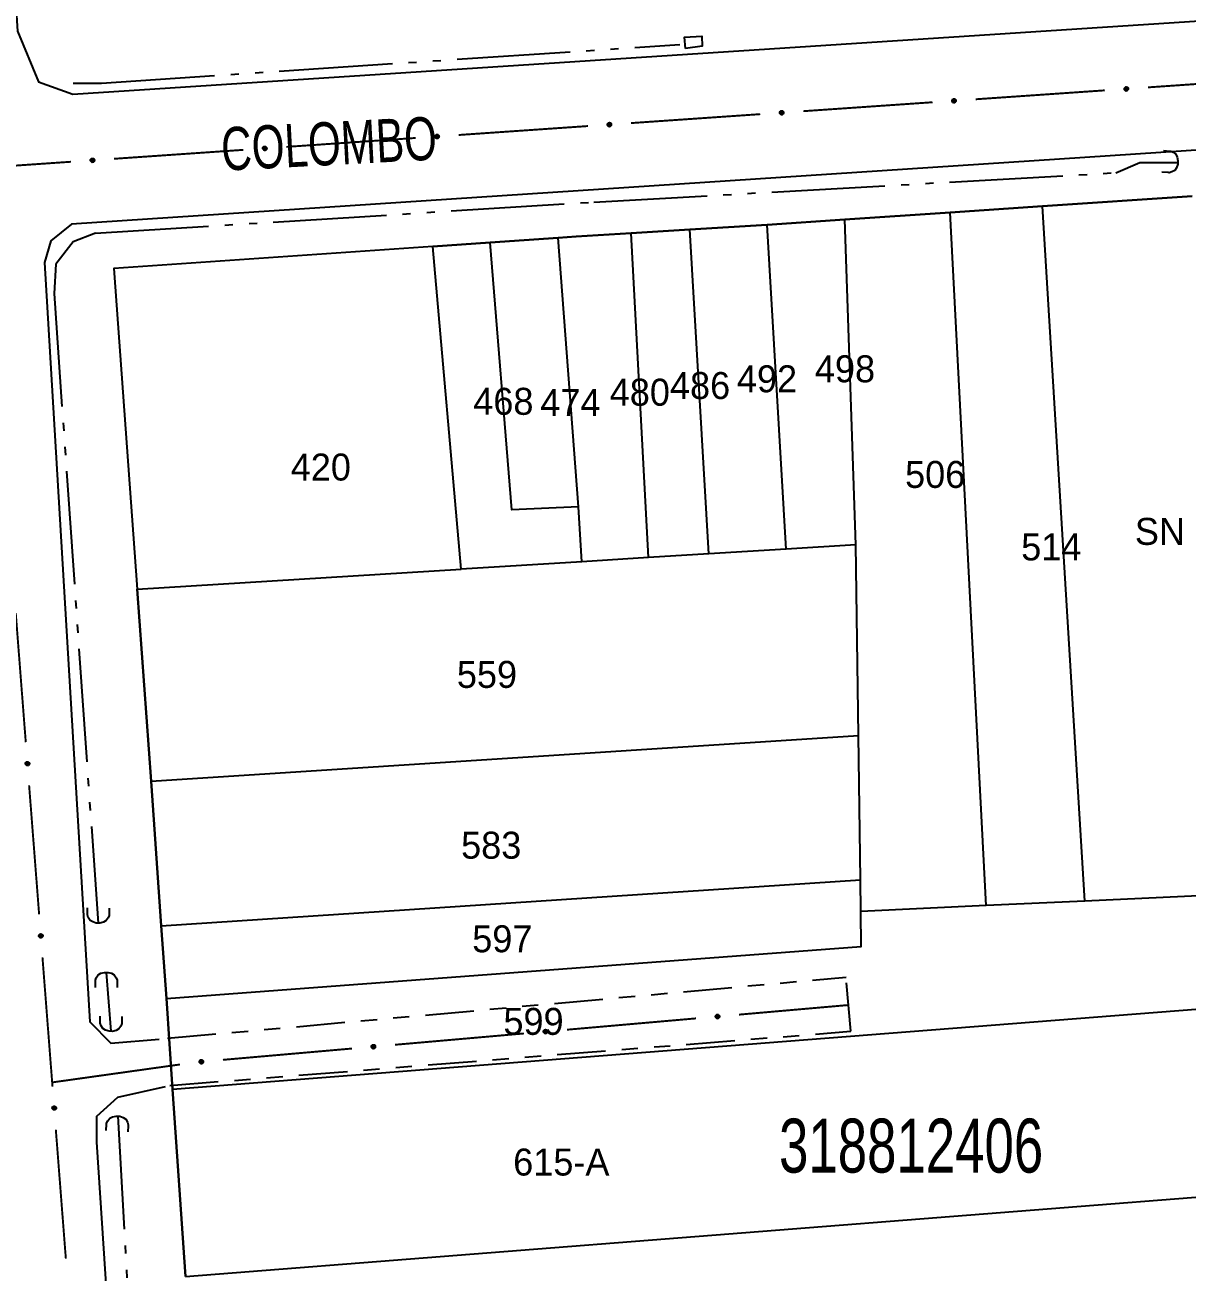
# Model space of a CAD drawing. Extents: x 201053 to 202535, y 4855063 to 4857394.
# Drawn here: x 201644.7 to 201752.3, y 4856369.4 to 4856484.9 of the extents above; entities that cross this region are included whole.
import ezdxf
from ezdxf.enums import TextEntityAlignment as Align

# ---------------------------------------------------------------- set-up
doc = ezdxf.new("R2010")
doc.units = 0
doc.header["$LTSCALE"] = 1.5
doc.header["$MEASUREMENT"] = 0
doc.linetypes.add('TRACO_05', pattern=[11, 7, -1, 0.5, -1, 0.5, -1])
doc.linetypes.add('TRACO_25', pattern=[8, 3, -1, 1, -1, 1, -1])
for name, color, linetype in [('CD_MALHA_LOTES', 7, 'CONTINUOUS'), ('CD_TXT_QUADRA', 2, 'CONTINUOUS'), ('HD-VALAS-DRENOS', 170, 'CONTINUOUS'), ('RU-QUADRA', 210, 'CONTINUOUS'), ('SV-BUEIRO-VALA', 7, 'CONTINUOUS'), ('SV-EIXO-RUA-N-PAV', 6, 'CONTINUOUS'), ('SV-EIXO-RUA-PAV', 20, 'CONTINUOUS'), ('SV-PONTE-BUEIRO', 251, 'CONTINUOUS'), ('SV-RUA-NAO-PAV', 7, 'CONTINUOUS'), ('SV-RUA-PAVIM', 7, 'CONTINUOUS'), ('SV-TXT-RUA-PAV', 7, 'CONTINUOUS'), ('Th_NmrPort', 7, 'CONTINUOUS')]:
    doc.layers.add(name, color=color, linetype=linetype)
doc.styles.add('ARIAL', font='ARIAL.SHX')

# ---------------------------------------------------------------- blocks, each defined once
blk = doc.blocks.new('COD120', base_point=(202246.23, 4857300.32))
at = {"layer": 'SV-BUEIRO-VALA'}
blk.add_lwpolyline([(202245.23, 4857298.92), (202245.23, 4857299.503333), (202245.23, 4857299.590833), (202245.313333, 4857299.824167), (202245.48, 4857300.086667), (202245.73, 4857300.2325), (202246.063333, 4857300.32), (202246.396667, 4857300.32), (202246.73, 4857300.2325), (202246.98, 4857300.086667), (202247.146667, 4857299.824167), (202247.23, 4857299.590833), (202247.23, 4857299.503333), (202247.23, 4857298.92)], dxfattribs=at)

msp = doc.modelspace()

# ---------------------------------------------------------------- linework, layer by layer
at = {"layer": 'CD_MALHA_LOTES', "linetype": 'Continuous', "flags": 128}
for points in [[(201738.92, 4856468.14), (201752.79, 4856469.07)], [(201720.61, 4856466.91), (201730.37, 4856467.57)], [(201730.37, 4856467.57), (201738.92, 4856468.14)], [(201733.73, 4856403.35), (201730.37, 4856467.57)], [(201742.87, 4856403.78), (201738.92, 4856468.14)], [(201706.26, 4856465.98), (201713.42, 4856466.43)], [(201713.42, 4856466.43), (201720.61, 4856466.91)], [(201715.2, 4856436.38), (201713.42, 4856466.43)], [(201721.64, 4856436.78), (201720.61, 4856466.91)], [(201687.76, 4856464.78), (201694.08, 4856465.21)], [(201694.08, 4856465.21), (201695.73, 4856465.33), (201700.84, 4856465.65)], [(201695.95, 4856440.31), (201694.08, 4856465.21)], [(201700.84, 4856465.65), (201706.26, 4856465.98)], [(201702.44, 4856435.59), (201700.84, 4856465.65)], [(201708.01, 4856435.94), (201706.26, 4856465.98)], [(201682.47, 4856464.42), (201652.92, 4856462.39)], [(201682.47, 4856464.42), (201687.76, 4856464.78)], [(201685.09, 4856434.52), (201682.47, 4856464.42)], [(201695.95, 4856440.31), (201689.79, 4856440.01), (201687.76, 4856464.78)], [(201652.92, 4856462.39), (201655.07, 4856432.66)], [(201696.25, 4856435.21), (201695.95, 4856440.31)], [(201715.2, 4856436.38), (201708.01, 4856435.94)], [(201721.64, 4856436.78), (201715.2, 4856436.38)], [(201721.88, 4856419.1), (201721.64, 4856436.78)], [(201696.25, 4856435.21), (201685.09, 4856434.52)], [(201702.44, 4856435.59), (201696.25, 4856435.21)], [(201708.01, 4856435.94), (201702.44, 4856435.59)], [(201655.07, 4856432.66), (201685.09, 4856434.52)], [(201656.36, 4856414.88), (201655.07, 4856432.66)], [(201656.36, 4856414.88), (201721.88, 4856419.1)], [(201722.07, 4856405.73), (201721.88, 4856419.1)], [(201657.3, 4856401.47), (201656.36, 4856414.88)], [(201657.3, 4856401.47), (201722.07, 4856405.73)], [(201722.11, 4856402.81), (201722.07, 4856405.73)], [(201757.36, 4856404.46), (201742.87, 4856403.78)], [(201657.77, 4856394.75), (201722.15, 4856399.58), (201722.11, 4856402.81)], [(201733.73, 4856403.35), (201722.11, 4856402.81)], [(201742.87, 4856403.78), (201733.73, 4856403.35)], [(201657.77, 4856394.75), (201657.3, 4856401.47)], [(201658.35, 4856386.35), (201657.77, 4856394.75)], [(201658.35, 4856386.35), (201759.07, 4856394.23)], [(201659.56, 4856368.98), (201658.35, 4856386.35)], [(201659.56, 4856368.98), (201760.22, 4856376.9)]]:
    msp.add_lwpolyline(points, dxfattribs=at)
at = {"layer": 'HD-VALAS-DRENOS', "linetype": 'TRACO_05'}
for points in [[(201649.13, 4856479.55, 10.01), (201651.77, 4856479.56, 10.06), (201705.33, 4856483.13, 10.2)], [(201651.21, 4856465.65, 10.27), (201697.38, 4856468.53, 10.53), (201745.72, 4856471.25, 10.53), (201747.95, 4856472.2, 10.53), (201751.47, 4856472.2, 10.53)], [(201651.21, 4856465.65, 10.33), (201649.13, 4856464.86, 10.33), (201647.53, 4856462.78, 10.33), (201647.37, 4856460.06, 10.33), (201651.45, 4856401.74, 11.62)], [(201652.2, 4856397.17, 11.62), (201652.63, 4856391.71, 11.62)], [(201653.29, 4856383.85, 11.62), (201659.28, 4856276.16, 12.84)]]:
    msp.add_polyline3d(points, dxfattribs=at)
at = {"layer": 'RU-QUADRA', "linetype": 'Continuous', "flags": 128}
msp.add_lwpolyline([(201752.79, 4856469.07), (201738.92, 4856468.14), (201730.37, 4856467.57), (201720.61, 4856466.91), (201713.42, 4856466.43), (201706.26, 4856465.98), (201700.84, 4856465.65), (201695.73, 4856465.33), (201694.08, 4856465.21), (201687.76, 4856464.78), (201682.47, 4856464.42), (201652.92, 4856462.39), (201655.07, 4856432.66), (201656.36, 4856414.88), (201657.3, 4856401.47), (201657.77, 4856394.75), (201658.35, 4856386.35), (201659.56, 4856368.98)], dxfattribs=at)
at = {"layer": 'SV-EIXO-RUA-N-PAV', "const_width": 0.18}
for points in [[(201710.826149, 4856393.255086), (201720.787984, 4856394.12792)], [(201720.787984, 4856394.12792), (201721.04, 4856394.15)], [(201694.887213, 4856391.858551), (201706.841415, 4856392.905952)], [(201678.948276, 4856390.462017), (201690.902479, 4856391.509418)], [(201663.00934, 4856389.065482), (201674.963542, 4856390.112883)], [(201647.15, 4856386.97), (201659.033613, 4856388.637254)]]:
    msp.add_lwpolyline(points, dxfattribs=at)
at = {"layer": 'SV-EIXO-RUA-N-PAV'}
for points in [[(201708.681042, 4856393.177639), (201708.71194, 4856393.21555), (201708.746249, 4856393.241815), (201708.781169, 4856393.255485), (201708.815177, 4856393.259519), (201708.850433, 4856393.259727), (201708.886025, 4856393.252094), (201708.923652, 4856393.234873), (201708.9619, 4856393.204144), (201708.986496, 4856393.16723), (201709.00173, 4856393.133712), (201709.007977, 4856393.098493), (201709.007606, 4856393.064239), (201708.998455, 4856393.027531), (201708.98063, 4856392.98957), (201708.9488, 4856392.951858), (201708.914989, 4856392.926339), (201708.880865, 4856392.914004), (201708.845419, 4856392.907947), (201708.809422, 4856392.908166), (201708.774527, 4856392.915859), (201708.736339, 4856392.933875), (201708.699534, 4856392.965784), (201708.673697, 4856392.999217), (201708.660885, 4856393.033158), (201708.655708, 4856393.06819), (201708.655069, 4856393.103549), (201708.661252, 4856393.139646), (201708.681042, 4856393.177639)], [(201692.742105, 4856391.781104), (201692.773004, 4856391.819016), (201692.807313, 4856391.84528), (201692.842233, 4856391.85895), (201692.87624, 4856391.862984), (201692.911497, 4856391.863192), (201692.947089, 4856391.85556), (201692.984716, 4856391.838338), (201693.022964, 4856391.807609), (201693.04756, 4856391.770695), (201693.062793, 4856391.737177), (201693.069041, 4856391.701958), (201693.068669, 4856391.667705), (201693.059519, 4856391.630996), (201693.041694, 4856391.593035), (201693.009864, 4856391.555323), (201692.976052, 4856391.529805), (201692.941929, 4856391.517469), (201692.906482, 4856391.511412), (201692.870486, 4856391.511631), (201692.835591, 4856391.519325), (201692.797403, 4856391.53734), (201692.760597, 4856391.569249), (201692.734761, 4856391.602682), (201692.721949, 4856391.636623), (201692.716772, 4856391.671655), (201692.716133, 4856391.707014), (201692.722316, 4856391.743112), (201692.742105, 4856391.781104)], [(201676.803169, 4856390.384569), (201676.834068, 4856390.422481), (201676.868376, 4856390.448746), (201676.903296, 4856390.462416), (201676.937304, 4856390.46645), (201676.972561, 4856390.466658), (201677.008153, 4856390.459025), (201677.045779, 4856390.441804), (201677.084027, 4856390.411075), (201677.108623, 4856390.374161), (201677.123857, 4856390.340642), (201677.130105, 4856390.305423), (201677.129733, 4856390.27117), (201677.120582, 4856390.234461), (201677.102758, 4856390.196501), (201677.070928, 4856390.158789), (201677.037116, 4856390.13327), (201677.002993, 4856390.120934), (201676.967546, 4856390.114877), (201676.931549, 4856390.115096), (201676.896655, 4856390.12279), (201676.858467, 4856390.140806), (201676.821661, 4856390.172715), (201676.795824, 4856390.206147), (201676.783013, 4856390.240089), (201676.777835, 4856390.27512), (201676.777197, 4856390.31048), (201676.78338, 4856390.346577), (201676.803169, 4856390.384569)], [(201660.864233, 4856388.988035), (201660.895132, 4856389.025946), (201660.92944, 4856389.052211), (201660.96436, 4856389.065881), (201660.998368, 4856389.069915), (201661.033624, 4856389.070123), (201661.069216, 4856389.06249), (201661.106843, 4856389.045269), (201661.145091, 4856389.01454), (201661.169687, 4856388.977626), (201661.184921, 4856388.944108), (201661.191169, 4856388.908889), (201661.190797, 4856388.874635), (201661.181646, 4856388.837927), (201661.163821, 4856388.799966), (201661.131991, 4856388.762254), (201661.09818, 4856388.736735), (201661.064056, 4856388.7244), (201661.02861, 4856388.718343), (201660.992613, 4856388.718562), (201660.957718, 4856388.726255), (201660.91953, 4856388.744271), (201660.882725, 4856388.77618), (201660.856888, 4856388.809613), (201660.844077, 4856388.843554), (201660.838899, 4856388.878586), (201660.83826, 4856388.913945), (201660.844443, 4856388.950042), (201660.864233, 4856388.988035)]]:
    msp.add_lwpolyline(points, close=True, dxfattribs=at)
for points in [[(201708.655069, 4856393.103549), (201708.986496, 4856393.16723)], [(201708.655708, 4856393.06819), (201709.00173, 4856393.133712)], [(201708.659066, 4856393.087291), (201708.989002, 4856393.151813)], [(201708.660885, 4856393.033158), (201709.007977, 4856393.098493)], [(201708.660922, 4856393.050471), (201709.00333, 4856393.113346)], [(201708.661252, 4856393.139646), (201708.9619, 4856393.204144)], [(201708.662885, 4856393.12187), (201708.969593, 4856393.185726)], [(201708.670816, 4856393.015724), (201709.004829, 4856393.080603)], [(201708.672141, 4856393.156924), (201708.939429, 4856393.217327)], [(201708.673697, 4856392.999217), (201709.007606, 4856393.064239)], [(201708.681042, 4856393.177639), (201708.923652, 4856393.234873)], [(201708.688865, 4856392.981692), (201708.99841, 4856393.044427)], [(201708.698712, 4856393.197605), (201708.897508, 4856393.242419)], [(201708.699534, 4856392.965784), (201708.998455, 4856393.027531)], [(201708.71194, 4856393.21555), (201708.886025, 4856393.252094)], [(201708.721628, 4856392.951689), (201708.986555, 4856393.007775)], [(201708.731434, 4856393.230607), (201708.859497, 4856393.254155)], [(201708.736339, 4856392.933875), (201708.98063, 4856392.98957)], [(201708.746249, 4856393.241815), (201708.850433, 4856393.259727)], [(201708.760711, 4856392.927718), (201708.957028, 4856392.969574)], [(201708.774527, 4856392.915859), (201708.9488, 4856392.951858)], [(201708.796243, 4856392.913024), (201708.925546, 4856392.938051)], [(201708.809422, 4856392.908166), (201708.914989, 4856392.926339)], [(201692.716133, 4856391.707014), (201693.04756, 4856391.770695)], [(201692.716772, 4856391.671655), (201693.062793, 4856391.737177)], [(201692.72013, 4856391.690757), (201693.050065, 4856391.755278)], [(201692.721949, 4856391.636623), (201693.069041, 4856391.701958)], [(201692.721986, 4856391.653936), (201693.064394, 4856391.716811)], [(201692.722316, 4856391.743112), (201693.022964, 4856391.807609)], [(201692.723949, 4856391.725335), (201693.030657, 4856391.789191)], [(201692.731879, 4856391.619189), (201693.065893, 4856391.684068)], [(201692.733205, 4856391.76039), (201693.000493, 4856391.820792)], [(201692.734761, 4856391.602682), (201693.068669, 4856391.667705)], [(201692.742105, 4856391.781104), (201692.984716, 4856391.838338)], [(201692.749928, 4856391.585157), (201693.059474, 4856391.647892)], [(201692.759775, 4856391.801071), (201692.958572, 4856391.845884)], [(201692.760597, 4856391.569249), (201693.059519, 4856391.630996)], [(201692.773004, 4856391.819016), (201692.947089, 4856391.85556)], [(201692.782692, 4856391.555154), (201693.047618, 4856391.61124)], [(201692.792497, 4856391.834072), (201692.92056, 4856391.857621)], [(201692.797403, 4856391.53734), (201693.041694, 4856391.593035)], [(201692.807313, 4856391.84528), (201692.911497, 4856391.863192)], [(201692.821775, 4856391.531183), (201693.018091, 4856391.57304)], [(201692.835591, 4856391.519325), (201693.009864, 4856391.555323)], [(201692.857306, 4856391.51649), (201692.98661, 4856391.541516)], [(201692.870486, 4856391.511631), (201692.976052, 4856391.529805)], [(201676.777197, 4856390.31048), (201677.108623, 4856390.374161)], [(201676.777835, 4856390.27512), (201677.123857, 4856390.340642)], [(201676.781193, 4856390.294222), (201677.111129, 4856390.358744)], [(201676.783013, 4856390.240089), (201677.130105, 4856390.305423)], [(201676.78305, 4856390.257401), (201677.125457, 4856390.320276)], [(201676.78338, 4856390.346577), (201677.084027, 4856390.411075)], [(201676.785012, 4856390.3288), (201677.091721, 4856390.392657)], [(201676.792943, 4856390.222655), (201677.126956, 4856390.287534)], [(201676.794269, 4856390.363855), (201677.061557, 4856390.424258)], [(201676.795824, 4856390.206147), (201677.129733, 4856390.27117)], [(201676.803169, 4856390.384569), (201677.045779, 4856390.441804)], [(201676.810992, 4856390.188623), (201677.120538, 4856390.251358)], [(201676.820839, 4856390.404536), (201677.019635, 4856390.449349)], [(201676.821661, 4856390.172715), (201677.120582, 4856390.234461)], [(201676.834068, 4856390.422481), (201677.008153, 4856390.459025)], [(201676.843755, 4856390.158619), (201677.108682, 4856390.214706)], [(201676.853561, 4856390.437538), (201676.981624, 4856390.461086)], [(201676.858467, 4856390.140806), (201677.102758, 4856390.196501)], [(201676.868376, 4856390.448746), (201676.972561, 4856390.466658)], [(201676.882839, 4856390.134649), (201677.079155, 4856390.176505)], [(201676.896655, 4856390.12279), (201677.070928, 4856390.158789)], [(201676.91837, 4856390.119955), (201677.047673, 4856390.144982)], [(201676.931549, 4856390.115096), (201677.037116, 4856390.13327)], [(201660.83826, 4856388.913945), (201661.169687, 4856388.977626)], [(201660.838899, 4856388.878586), (201661.184921, 4856388.944108)], [(201660.842257, 4856388.897687), (201661.172193, 4856388.962209)], [(201660.844443, 4856388.950042), (201661.145091, 4856389.01454)], [(201660.846076, 4856388.932266), (201661.152784, 4856388.996122)], [(201660.855332, 4856388.96732), (201661.12262, 4856389.027723)], [(201660.864233, 4856388.988035), (201661.106843, 4856389.045269)], [(201660.881903, 4856389.008001), (201661.080699, 4856389.052815)], [(201660.895132, 4856389.025946), (201661.069216, 4856389.06249)], [(201660.914625, 4856389.041003), (201661.042688, 4856389.064551)], [(201660.92944, 4856389.052211), (201661.033624, 4856389.070123)], [(201660.844077, 4856388.843554), (201661.191169, 4856388.908889)], [(201660.844113, 4856388.860867), (201661.186521, 4856388.923742)], [(201660.854007, 4856388.82612), (201661.18802, 4856388.890999)], [(201660.856888, 4856388.809613), (201661.190797, 4856388.874635)], [(201660.872056, 4856388.792088), (201661.181601, 4856388.854823)], [(201660.882725, 4856388.77618), (201661.181646, 4856388.837927)], [(201660.904819, 4856388.762085), (201661.169746, 4856388.818171)], [(201660.91953, 4856388.744271), (201661.163821, 4856388.799966)], [(201660.943903, 4856388.738114), (201661.140219, 4856388.77997)], [(201660.957718, 4856388.726255), (201661.131991, 4856388.762254)], [(201660.979434, 4856388.72342), (201661.108737, 4856388.748447)], [(201660.992613, 4856388.718562), (201661.09818, 4856388.736735)]]:
    msp.add_lwpolyline(points, dxfattribs=at)
at = {"layer": 'SV-EIXO-RUA-PAV'}
for points in [[(201746.552181, 4856479.117717), (201746.583773, 4856479.155053), (201746.618559, 4856479.180681), (201746.653726, 4856479.193705), (201746.687802, 4856479.197112), (201746.723056, 4856479.19667), (201746.758501, 4856479.188383), (201746.795804, 4856479.170471), (201746.83348, 4856479.139042), (201746.857391, 4856479.101681), (201746.872005, 4856479.067888), (201746.877603, 4856479.03256), (201746.8766, 4856478.998319), (201746.866774, 4856478.961785), (201746.848253, 4856478.92416), (201746.815733, 4856478.88704), (201746.781457, 4856478.862149), (201746.747112, 4856478.850445), (201746.71156, 4856478.845042), (201746.675574, 4856478.845924), (201746.640827, 4856478.854259), (201746.602977, 4856478.872976), (201746.566766, 4856478.905558), (201746.541549, 4856478.93946), (201746.529366, 4856478.973632), (201746.524834, 4856479.008753), (201746.524847, 4856479.044118), (201746.531694, 4856479.080096), (201746.552181, 4856479.117717)], [(201730.590217, 4856478.015128), (201730.621809, 4856478.052464), (201730.656595, 4856478.078092), (201730.691761, 4856478.091116), (201730.725838, 4856478.094522), (201730.761092, 4856478.094081), (201730.796537, 4856478.085794), (201730.83384, 4856478.067882), (201730.871516, 4856478.036453), (201730.895427, 4856477.999092), (201730.910041, 4856477.965299), (201730.915638, 4856477.929971), (201730.914636, 4856477.89573), (201730.90481, 4856477.859196), (201730.886289, 4856477.821571), (201730.853769, 4856477.784451), (201730.819493, 4856477.75956), (201730.785148, 4856477.747856), (201730.749596, 4856477.742453), (201730.71361, 4856477.743335), (201730.678863, 4856477.75167), (201730.641013, 4856477.770386), (201730.604801, 4856477.802969), (201730.579585, 4856477.836871), (201730.567401, 4856477.871043), (201730.56287, 4856477.906164), (201730.562883, 4856477.941529), (201730.56973, 4856477.977507), (201730.590217, 4856478.015128)], [(201714.628252, 4856476.912539), (201714.659845, 4856476.949875), (201714.694631, 4856476.975503), (201714.729797, 4856476.988527), (201714.763874, 4856476.991933), (201714.799128, 4856476.991492), (201714.834573, 4856476.983205), (201714.871876, 4856476.965293), (201714.909552, 4856476.933864), (201714.933463, 4856476.896503), (201714.948077, 4856476.86271), (201714.953674, 4856476.827382), (201714.952672, 4856476.793141), (201714.942846, 4856476.756607), (201714.924325, 4856476.718982), (201714.891805, 4856476.681862), (201714.857529, 4856476.656971), (201714.823184, 4856476.645267), (201714.787632, 4856476.639864), (201714.751646, 4856476.640746), (201714.716899, 4856476.649081), (201714.679049, 4856476.667797), (201714.642837, 4856476.70038), (201714.617621, 4856476.734282), (201714.605437, 4856476.768454), (201714.600906, 4856476.803575), (201714.600919, 4856476.83894), (201714.607766, 4856476.874918), (201714.628252, 4856476.912539)], [(201698.666288, 4856475.80995), (201698.697881, 4856475.847286), (201698.732667, 4856475.872914), (201698.767833, 4856475.885938), (201698.80191, 4856475.889344), (201698.837164, 4856475.888903), (201698.872609, 4856475.880616), (201698.909912, 4856475.862704), (201698.947588, 4856475.831275), (201698.971499, 4856475.793914), (201698.986112, 4856475.760121), (201698.99171, 4856475.724793), (201698.990707, 4856475.690552), (201698.980882, 4856475.654018), (201698.962361, 4856475.616392), (201698.929841, 4856475.579273), (201698.895565, 4856475.554382), (201698.86122, 4856475.542677), (201698.825668, 4856475.537275), (201698.789681, 4856475.538157), (201698.754934, 4856475.546492), (201698.717085, 4856475.565208), (201698.680873, 4856475.59779), (201698.655657, 4856475.631693), (201698.643473, 4856475.665865), (201698.638942, 4856475.700986), (201698.638955, 4856475.736351), (201698.645802, 4856475.772329), (201698.666288, 4856475.80995)], [(201682.704324, 4856474.707361), (201682.735917, 4856474.744697), (201682.770703, 4856474.770325), (201682.805869, 4856474.783349), (201682.839945, 4856474.786755), (201682.8752, 4856474.786314), (201682.910645, 4856474.778027), (201682.947948, 4856474.760115), (201682.985623, 4856474.728686), (201683.009535, 4856474.691325), (201683.024148, 4856474.657532), (201683.029746, 4856474.622204), (201683.028743, 4856474.587963), (201683.018918, 4856474.551429), (201683.000397, 4856474.513803), (201682.967877, 4856474.476684), (201682.933601, 4856474.451793), (201682.899256, 4856474.440088), (201682.863704, 4856474.434686), (201682.827717, 4856474.435568), (201682.79297, 4856474.443903), (201682.755121, 4856474.462619), (201682.718909, 4856474.495201), (201682.693693, 4856474.529104), (201682.681509, 4856474.563276), (201682.676978, 4856474.598397), (201682.676991, 4856474.633762), (201682.683838, 4856474.66974), (201682.704324, 4856474.707361)], [(201666.74236, 4856473.604772), (201666.773952, 4856473.642107), (201666.808739, 4856473.667736), (201666.843905, 4856473.68076), (201666.877981, 4856473.684166), (201666.913236, 4856473.683725), (201666.948681, 4856473.675438), (201666.985984, 4856473.657526), (201667.023659, 4856473.626097), (201667.047571, 4856473.588736), (201667.062184, 4856473.554943), (201667.067782, 4856473.519615), (201667.066779, 4856473.485374), (201667.056954, 4856473.44884), (201667.038432, 4856473.411214), (201667.005913, 4856473.374095), (201666.971637, 4856473.349204), (201666.937292, 4856473.337499), (201666.90174, 4856473.332097), (201666.865753, 4856473.332979), (201666.831006, 4856473.341314), (201666.793157, 4856473.36003), (201666.756945, 4856473.392612), (201666.731729, 4856473.426515), (201666.719545, 4856473.460687), (201666.715014, 4856473.495808), (201666.715027, 4856473.531173), (201666.721874, 4856473.56715), (201666.74236, 4856473.604772)], [(201650.780396, 4856472.502183), (201650.811988, 4856472.539518), (201650.846775, 4856472.565147), (201650.881941, 4856472.578171), (201650.916017, 4856472.581577), (201650.951272, 4856472.581136), (201650.986717, 4856472.572849), (201651.02402, 4856472.554937), (201651.061695, 4856472.523508), (201651.085607, 4856472.486147), (201651.10022, 4856472.452354), (201651.105818, 4856472.417026), (201651.104815, 4856472.382785), (201651.09499, 4856472.346251), (201651.076468, 4856472.308625), (201651.043949, 4856472.271506), (201651.009673, 4856472.246615), (201650.975328, 4856472.23491), (201650.939776, 4856472.229508), (201650.903789, 4856472.23039), (201650.869042, 4856472.238725), (201650.831192, 4856472.257441), (201650.794981, 4856472.290023), (201650.769765, 4856472.323926), (201650.757581, 4856472.358098), (201650.75305, 4856472.393219), (201650.753063, 4856472.428584), (201650.75991, 4856472.464561), (201650.780396, 4856472.502183)], [(201645.001676, 4856416.652161), (201645.039278, 4856416.620887), (201645.065201, 4856416.586319), (201645.078523, 4856416.551265), (201645.082218, 4856416.517218), (201645.082076, 4856416.481962), (201645.074089, 4856416.446447), (201645.056495, 4856416.408994), (201645.025387, 4856416.371053), (201644.98823, 4856416.346826), (201644.954562, 4856416.331926), (201644.919283, 4856416.326028), (201644.885035, 4856416.326741), (201644.848419, 4856416.336256), (201644.810637, 4856416.354457), (201644.773243, 4856416.386661), (201644.748062, 4856416.420724), (201644.736067, 4856416.454969), (201644.730363, 4856416.490474), (201644.730939, 4856416.526467), (201644.73898, 4856416.561283), (201644.757374, 4856416.59929), (201644.789648, 4856416.635777), (201644.823335, 4856416.66128), (201644.857403, 4856416.673753), (201644.892484, 4856416.678582), (201644.927848, 4856416.678869), (201644.963882, 4856416.672327), (201645.001676, 4856416.652161)], [(201646.239649, 4856400.700126), (201646.277251, 4856400.668852), (201646.303173, 4856400.634284), (201646.316496, 4856400.59923), (201646.320191, 4856400.565183), (201646.320048, 4856400.529927), (201646.312062, 4856400.494412), (201646.294468, 4856400.456959), (201646.26336, 4856400.419018), (201646.226203, 4856400.39479), (201646.192535, 4856400.379891), (201646.157256, 4856400.373993), (201646.123008, 4856400.374706), (201646.086392, 4856400.384221), (201646.04861, 4856400.402422), (201646.011216, 4856400.434626), (201645.986035, 4856400.468689), (201645.97404, 4856400.502934), (201645.968336, 4856400.538439), (201645.968912, 4856400.574432), (201645.976953, 4856400.609248), (201645.995347, 4856400.647255), (201646.027621, 4856400.683742), (201646.061308, 4856400.709245), (201646.095375, 4856400.721718), (201646.130457, 4856400.726547), (201646.165821, 4856400.726834), (201646.201855, 4856400.720292), (201646.239649, 4856400.700126)], [(201647.477622, 4856384.748091), (201647.515224, 4856384.716817), (201647.541146, 4856384.682249), (201647.554469, 4856384.647194), (201647.558164, 4856384.613148), (201647.558021, 4856384.577892), (201647.550035, 4856384.542377), (201647.532441, 4856384.504924), (201647.501333, 4856384.466983), (201647.464176, 4856384.442755), (201647.430508, 4856384.427856), (201647.395228, 4856384.421958), (201647.360981, 4856384.422671), (201647.324365, 4856384.432186), (201647.286583, 4856384.450387), (201647.249189, 4856384.482591), (201647.224008, 4856384.516654), (201647.212013, 4856384.550899), (201647.206308, 4856384.586404), (201647.206885, 4856384.622396), (201647.214926, 4856384.657213), (201647.23332, 4856384.69522), (201647.265594, 4856384.731707), (201647.299281, 4856384.75721), (201647.333348, 4856384.769683), (201647.36843, 4856384.774512), (201647.403794, 4856384.774799), (201647.439828, 4856384.768257), (201647.477622, 4856384.748091)]]:
    msp.add_lwpolyline(points, close=True, dxfattribs=at)
for points in [[(201746.524834, 4856479.008753), (201746.872005, 4856479.067888)], [(201746.524847, 4856479.044118), (201746.857391, 4856479.101681)], [(201746.528544, 4856479.02779), (201746.859612, 4856479.086221)], [(201746.531694, 4856479.080096), (201746.83348, 4856479.139042)], [(201746.533, 4856479.062292), (201746.840832, 4856479.120486)], [(201746.5429, 4856479.09717), (201746.811256, 4856479.152637)], [(201746.552181, 4856479.117717), (201746.795804, 4856479.170471)], [(201746.570215, 4856479.137355), (201746.769804, 4856479.178497)], [(201746.583773, 4856479.155053), (201746.758501, 4856479.188383)], [(201746.60354, 4856479.169748), (201746.732015, 4856479.190932)], [(201746.618559, 4856479.180681), (201746.723056, 4856479.19667)], [(201730.56287, 4856477.906164), (201730.910041, 4856477.965299)], [(201730.562883, 4856477.941529), (201730.895427, 4856477.999092)], [(201730.56658, 4856477.925201), (201730.897648, 4856477.983632)], [(201730.567401, 4856477.871043), (201730.915638, 4856477.929971)], [(201730.567757, 4856477.888352), (201730.911265, 4856477.944907)], [(201730.56973, 4856477.977507), (201730.871516, 4856478.036453)], [(201730.571035, 4856477.959703), (201730.878868, 4856478.017897)], [(201730.577009, 4856477.853429), (201730.912161, 4856477.912142)], [(201730.580936, 4856477.994581), (201730.849292, 4856478.050048)], [(201730.590217, 4856478.015128), (201730.83384, 4856478.067882)], [(201730.608251, 4856478.034766), (201730.80784, 4856478.075908)], [(201730.621809, 4856478.052464), (201730.796537, 4856478.085794)], [(201730.641576, 4856478.067159), (201730.770051, 4856478.088343)], [(201730.656595, 4856478.078092), (201730.761092, 4856478.094081)], [(201746.529366, 4856478.973632), (201746.877603, 4856479.03256)], [(201746.529721, 4856478.990941), (201746.873229, 4856479.047496)], [(201746.538973, 4856478.956018), (201746.874125, 4856479.014731)], [(201746.541549, 4856478.93946), (201746.8766, 4856478.998319)], [(201746.556392, 4856478.921659), (201746.867041, 4856478.97868)], [(201746.566766, 4856478.905558), (201746.866774, 4856478.961785)], [(201746.588596, 4856478.891057), (201746.854512, 4856478.942252)], [(201746.602977, 4856478.872976), (201746.848253, 4856478.92416)], [(201746.627232, 4856478.866371), (201746.824286, 4856478.904602)], [(201746.640827, 4856478.854259), (201746.815733, 4856478.88704)], [(201746.662486, 4856478.851025), (201746.792228, 4856478.873665)], [(201746.675574, 4856478.845924), (201746.781457, 4856478.862149)], [(201714.600906, 4856476.803575), (201714.948077, 4856476.86271)], [(201714.600919, 4856476.83894), (201714.933463, 4856476.896503)], [(201714.604616, 4856476.822612), (201714.935684, 4856476.881043)], [(201714.605437, 4856476.768454), (201714.953674, 4856476.827382)], [(201714.605793, 4856476.785763), (201714.949301, 4856476.842318)], [(201714.607766, 4856476.874918), (201714.909552, 4856476.933864)], [(201714.609071, 4856476.857114), (201714.916904, 4856476.915308)], [(201714.615045, 4856476.75084), (201714.950197, 4856476.809553)], [(201714.617621, 4856476.734282), (201714.952672, 4856476.793141)], [(201714.618972, 4856476.891992), (201714.887328, 4856476.947459)], [(201714.628252, 4856476.912539), (201714.871876, 4856476.965293)], [(201714.632463, 4856476.716481), (201714.943113, 4856476.773502)], [(201714.642837, 4856476.70038), (201714.942846, 4856476.756607)], [(201714.646287, 4856476.932177), (201714.845876, 4856476.973319)], [(201714.659845, 4856476.949875), (201714.834573, 4856476.983205)], [(201714.679612, 4856476.96457), (201714.808087, 4856476.985754)], [(201714.694631, 4856476.975503), (201714.799128, 4856476.991492)], [(201730.579585, 4856477.836871), (201730.914636, 4856477.89573)], [(201730.594428, 4856477.81907), (201730.905077, 4856477.876091)], [(201730.604801, 4856477.802969), (201730.90481, 4856477.859196)], [(201730.626632, 4856477.788468), (201730.892548, 4856477.839663)], [(201730.641013, 4856477.770386), (201730.886289, 4856477.821571)], [(201730.665268, 4856477.763782), (201730.862322, 4856477.802013)], [(201730.678863, 4856477.75167), (201730.853769, 4856477.784451)], [(201730.700522, 4856477.748436), (201730.830264, 4856477.771076)], [(201730.71361, 4856477.743335), (201730.819493, 4856477.75956)], [(201698.638942, 4856475.700986), (201698.986112, 4856475.760121)], [(201698.638955, 4856475.736351), (201698.971499, 4856475.793914)], [(201698.642652, 4856475.720023), (201698.97372, 4856475.778454)], [(201698.643473, 4856475.665865), (201698.99171, 4856475.724793)], [(201698.643829, 4856475.683174), (201698.987337, 4856475.739729)], [(201698.645802, 4856475.772329), (201698.947588, 4856475.831275)], [(201698.647107, 4856475.754525), (201698.95494, 4856475.812719)], [(201698.65308, 4856475.648251), (201698.988233, 4856475.706964)], [(201698.655657, 4856475.631693), (201698.990707, 4856475.690552)], [(201698.657008, 4856475.789403), (201698.925364, 4856475.84487)], [(201698.666288, 4856475.80995), (201698.909912, 4856475.862704)], [(201698.670499, 4856475.613892), (201698.981149, 4856475.670913)], [(201698.680873, 4856475.59779), (201698.980882, 4856475.654018)], [(201698.684323, 4856475.829588), (201698.883912, 4856475.87073)], [(201698.697881, 4856475.847286), (201698.872609, 4856475.880616)], [(201698.702704, 4856475.58329), (201698.968619, 4856475.634485)], [(201698.717085, 4856475.565208), (201698.962361, 4856475.616392)], [(201698.717648, 4856475.861981), (201698.846123, 4856475.883165)], [(201698.732667, 4856475.872914), (201698.837164, 4856475.888903)], [(201698.741339, 4856475.558603), (201698.938393, 4856475.596835)], [(201714.664668, 4856476.685879), (201714.930583, 4856476.737074)], [(201714.679049, 4856476.667797), (201714.924325, 4856476.718982)], [(201714.703303, 4856476.661192), (201714.900358, 4856476.699424)], [(201714.716899, 4856476.649081), (201714.891805, 4856476.681862)], [(201714.738558, 4856476.645847), (201714.8683, 4856476.668486)], [(201714.751646, 4856476.640746), (201714.857529, 4856476.656971)], [(201682.676978, 4856474.598397), (201683.024148, 4856474.657532)], [(201682.676991, 4856474.633762), (201683.009535, 4856474.691325)], [(201682.680688, 4856474.617434), (201683.011756, 4856474.675865)], [(201682.681509, 4856474.563276), (201683.029746, 4856474.622204)], [(201682.681865, 4856474.580585), (201683.025373, 4856474.63714)], [(201682.683838, 4856474.66974), (201682.985623, 4856474.728686)], [(201682.685143, 4856474.651936), (201682.992976, 4856474.71013)], [(201682.691116, 4856474.545662), (201683.026269, 4856474.604375)], [(201682.693693, 4856474.529104), (201683.028743, 4856474.587963)], [(201682.695044, 4856474.686814), (201682.963399, 4856474.742281)], [(201682.704324, 4856474.707361), (201682.947948, 4856474.760115)], [(201682.708535, 4856474.511303), (201683.019185, 4856474.568324)], [(201682.718909, 4856474.495201), (201683.018918, 4856474.551429)], [(201682.722359, 4856474.726999), (201682.921948, 4856474.768141)], [(201682.735917, 4856474.744697), (201682.910645, 4856474.778027)], [(201682.74074, 4856474.480701), (201683.006655, 4856474.531896)], [(201682.755121, 4856474.462619), (201683.000397, 4856474.513803)], [(201682.755684, 4856474.759391), (201682.884159, 4856474.780576)], [(201682.770703, 4856474.770325), (201682.8752, 4856474.786314)], [(201682.779375, 4856474.456014), (201682.976429, 4856474.494246)], [(201682.79297, 4856474.443903), (201682.967877, 4856474.476684)], [(201682.81463, 4856474.440669), (201682.944372, 4856474.463308)], [(201682.827717, 4856474.435568), (201682.933601, 4856474.451793)], [(201698.754934, 4856475.546492), (201698.929841, 4856475.579273)], [(201698.776594, 4856475.543258), (201698.906336, 4856475.565897)], [(201698.789681, 4856475.538157), (201698.895565, 4856475.554382)], [(201666.715014, 4856473.495808), (201667.062184, 4856473.554943)], [(201666.715027, 4856473.531173), (201667.047571, 4856473.588736)], [(201666.718723, 4856473.514845), (201667.049792, 4856473.573276)], [(201666.719545, 4856473.460687), (201667.067782, 4856473.519615)], [(201666.719901, 4856473.477996), (201667.063409, 4856473.534551)], [(201666.721874, 4856473.56715), (201667.023659, 4856473.626097)], [(201666.723179, 4856473.549347), (201667.031012, 4856473.60754)], [(201666.729152, 4856473.443073), (201667.064305, 4856473.501786)], [(201666.731729, 4856473.426515), (201667.066779, 4856473.485374)], [(201666.73308, 4856473.584225), (201667.001435, 4856473.639692)], [(201666.74236, 4856473.604772), (201666.985984, 4856473.657526)], [(201666.746571, 4856473.408714), (201667.05722, 4856473.465735)], [(201666.756945, 4856473.392612), (201667.056954, 4856473.44884)], [(201666.760395, 4856473.624409), (201666.959984, 4856473.665552)], [(201666.773952, 4856473.642107), (201666.948681, 4856473.675438)], [(201666.778776, 4856473.378112), (201667.044691, 4856473.429307)], [(201666.793157, 4856473.36003), (201667.038432, 4856473.411214)], [(201666.79372, 4856473.656802), (201666.922195, 4856473.677987)], [(201666.808739, 4856473.667736), (201666.913236, 4856473.683725)], [(201666.817411, 4856473.353425), (201667.014465, 4856473.391657)], [(201666.831006, 4856473.341314), (201667.005913, 4856473.374095)], [(201666.852666, 4856473.33808), (201666.982408, 4856473.360719)], [(201666.865753, 4856473.332979), (201666.971637, 4856473.349204)], [(201650.75305, 4856472.393219), (201651.10022, 4856472.452354)], [(201650.753063, 4856472.428584), (201651.085607, 4856472.486147)], [(201650.756759, 4856472.412256), (201651.087828, 4856472.470687)], [(201650.757581, 4856472.358098), (201651.105818, 4856472.417026)], [(201650.757937, 4856472.375407), (201651.101445, 4856472.431962)], [(201650.75991, 4856472.464561), (201651.061695, 4856472.523508)], [(201650.761215, 4856472.446758), (201651.069048, 4856472.504951)], [(201650.767188, 4856472.340484), (201651.10234, 4856472.399197)], [(201650.769765, 4856472.323926), (201651.104815, 4856472.382785)], [(201650.771116, 4856472.481636), (201651.039471, 4856472.537103)], [(201650.780396, 4856472.502183), (201651.02402, 4856472.554937)], [(201650.784607, 4856472.306125), (201651.095256, 4856472.363146)], [(201650.794981, 4856472.290023), (201651.09499, 4856472.346251)], [(201650.798431, 4856472.52182), (201650.99802, 4856472.562963)], [(201650.811988, 4856472.539518), (201650.986717, 4856472.572849)], [(201650.816812, 4856472.275523), (201651.082727, 4856472.326718)], [(201650.831192, 4856472.257441), (201651.076468, 4856472.308625)], [(201650.831756, 4856472.554213), (201650.960231, 4856472.575398)], [(201650.846775, 4856472.565147), (201650.951272, 4856472.581136)], [(201650.855447, 4856472.250836), (201651.052501, 4856472.289068)], [(201650.869042, 4856472.238725), (201651.043949, 4856472.271506)], [(201650.890702, 4856472.235491), (201651.020444, 4856472.25813)], [(201650.903789, 4856472.23039), (201651.009673, 4856472.246615)], [(201644.857403, 4856416.673753), (201644.919283, 4856416.326028)], [(201644.874714, 4856416.673544), (201644.934181, 4856416.330528)], [(201644.892484, 4856416.678582), (201644.954562, 4856416.331926)], [(201644.911551, 4856416.675034), (201644.972789, 4856416.344473)], [(201644.927848, 4856416.678869), (201644.98823, 4856416.346826)], [(201644.94609, 4856416.670871), (201645.006893, 4856416.363543)], [(201644.963882, 4856416.672327), (201645.025387, 4856416.371053)], [(201644.730939, 4856416.526467), (201644.748062, 4856416.420724)], [(201644.735929, 4856416.539597), (201644.759669, 4856416.410051)], [(201644.73898, 4856416.561283), (201644.773243, 4856416.386661)], [(201644.750975, 4856416.57498), (201644.790877, 4856416.378258)], [(201644.757374, 4856416.59929), (201644.810637, 4856416.354457)], [(201644.775333, 4856416.613824), (201644.828782, 4856416.348352)], [(201644.789648, 4856416.635777), (201644.848419, 4856416.336256)], [(201644.805661, 4856416.646287), (201644.865315, 4856416.336133)], [(201644.823335, 4856416.66128), (201644.885035, 4856416.326741)], [(201644.839871, 4856416.663997), (201644.901425, 4856416.329355)], [(201644.981051, 4856416.661267), (201645.038793, 4856416.393392)], [(201645.001676, 4856416.652161), (201645.056495, 4856416.408994)], [(201645.021466, 4856416.634294), (201645.0643, 4856416.435061)], [(201645.039278, 4856416.620887), (201645.074089, 4856416.446447)], [(201645.05414, 4856416.601245), (201645.076414, 4856416.472954)], [(201645.065201, 4856416.586319), (201645.082076, 4856416.481962)], [(201645.968912, 4856400.574432), (201645.986035, 4856400.468689)], [(201645.973902, 4856400.587562), (201645.997642, 4856400.458016)], [(201645.976953, 4856400.609248), (201646.011216, 4856400.434626)], [(201645.988948, 4856400.622945), (201646.02885, 4856400.426223)], [(201645.995347, 4856400.647255), (201646.04861, 4856400.402422)], [(201646.013306, 4856400.661789), (201646.066755, 4856400.396317)], [(201646.027621, 4856400.683742), (201646.086392, 4856400.384221)], [(201646.043634, 4856400.694252), (201646.103288, 4856400.384098)], [(201646.061308, 4856400.709245), (201646.123008, 4856400.374706)], [(201646.077844, 4856400.711962), (201646.139398, 4856400.37732)], [(201646.095375, 4856400.721718), (201646.157256, 4856400.373993)], [(201646.112687, 4856400.721509), (201646.172154, 4856400.378493)], [(201646.130457, 4856400.726547), (201646.192535, 4856400.379891)], [(201646.149524, 4856400.722999), (201646.210762, 4856400.392438)], [(201646.165821, 4856400.726834), (201646.226203, 4856400.39479)], [(201646.184063, 4856400.718836), (201646.244866, 4856400.411508)], [(201646.201855, 4856400.720292), (201646.26336, 4856400.419018)], [(201646.219024, 4856400.709232), (201646.276766, 4856400.441357)], [(201646.239649, 4856400.700126), (201646.294468, 4856400.456959)], [(201646.259439, 4856400.682259), (201646.302273, 4856400.483026)], [(201646.277251, 4856400.668852), (201646.312062, 4856400.494412)], [(201646.292113, 4856400.64921), (201646.314387, 4856400.520919)], [(201646.303173, 4856400.634284), (201646.320048, 4856400.529927)], [(201647.206885, 4856384.622396), (201647.224008, 4856384.516654)], [(201647.211875, 4856384.635527), (201647.235615, 4856384.505981)], [(201647.214926, 4856384.657213), (201647.249189, 4856384.482591)], [(201647.226921, 4856384.67091), (201647.266823, 4856384.474188)], [(201647.23332, 4856384.69522), (201647.286583, 4856384.450387)], [(201647.251279, 4856384.709753), (201647.304728, 4856384.444282)], [(201647.265594, 4856384.731707), (201647.324365, 4856384.432186)], [(201647.281607, 4856384.742217), (201647.341261, 4856384.432063)], [(201647.299281, 4856384.75721), (201647.360981, 4856384.422671)], [(201647.315817, 4856384.759927), (201647.377371, 4856384.425285)], [(201647.333348, 4856384.769683), (201647.395228, 4856384.421958)], [(201647.35066, 4856384.769474), (201647.410127, 4856384.426458)], [(201647.36843, 4856384.774512), (201647.430508, 4856384.427856)], [(201647.387497, 4856384.770964), (201647.448735, 4856384.440403)], [(201647.403794, 4856384.774799), (201647.464176, 4856384.442755)], [(201647.422036, 4856384.766801), (201647.482839, 4856384.459473)], [(201647.439828, 4856384.768257), (201647.501333, 4856384.466983)], [(201647.456997, 4856384.757197), (201647.514738, 4856384.489321)], [(201647.477622, 4856384.748091), (201647.532441, 4856384.504924)], [(201647.497412, 4856384.730223), (201647.540246, 4856384.530991)], [(201647.515224, 4856384.716817), (201647.550035, 4856384.542377)], [(201647.530086, 4856384.697175), (201647.55236, 4856384.568884)], [(201647.541146, 4856384.682249), (201647.558021, 4856384.577892)]]:
    msp.add_lwpolyline(points, dxfattribs=at)
at = {"layer": 'SV-EIXO-RUA-PAV', "const_width": 0.18}
for points in [[(201748.698351, 4856479.155623), (201760.669824, 4856479.982565)], [(201732.736387, 4856478.053034), (201744.70786, 4856478.879976)], [(201700.812459, 4856475.847856), (201712.783932, 4856476.674798)], [(201716.774423, 4856476.950445), (201728.745896, 4856477.777387)], [(201684.850495, 4856474.745267), (201696.821968, 4856475.572209)], [(201668.888531, 4856473.642678), (201680.860004, 4856474.46962)], [(201652.926566, 4856472.540089), (201664.89804, 4856473.36703)], [(201640.62, 4856471.69), (201648.936075, 4856472.264441)], [(201643.819816, 4856430.458425), (201644.748296, 4856418.494398)], [(201645.057789, 4856414.50639), (201645.986268, 4856402.542363)], [(201646.295762, 4856398.554355), (201647.224241, 4856386.590328)], [(201647.533735, 4856382.60232), (201648.462214, 4856370.638293)]]:
    msp.add_lwpolyline(points, dxfattribs=at)
at = {"layer": 'SV-PONTE-BUEIRO', "linetype": 'Continuous'}
msp.add_polyline3d([(201705.85, 4856482.75, 10.2), (201705.78, 4856483.81, 10.2), (201707.39, 4856483.91, 10.2), (201707.4, 4856482.97, 10.2)], close=True, dxfattribs=at)
at = {"layer": 'SV-RUA-NAO-PAV', "linetype": 'TRACO_25'}
for points in [[(201651.32, 4856383.85, 13.75), (201653.29, 4856385.6, 13.75), (201658.09, 4856386.69, 13.75), (201721.17, 4856391.71, 13.75), (201720.74, 4856396.73, 13.75)], [(201652.63, 4856390.62, 13.75), (201657.87, 4856391.06, 13.75), (201720.74, 4856396.73, 13.75)]]:
    msp.add_polyline3d(points, dxfattribs=at)
at = {"layer": 'SV-RUA-PAVIM', "linetype": 'Continuous'}
for points in [[(201632.7, 4856685.43, 3.77), (201631.6, 4856684.16, 3.77), (201631.4, 4856682.58, 3.77), (201634.19, 4856641.27, 5.27), (201637.89, 4856585.33, 5.27), (201641.03, 4856532.31, 5.27), (201643.45, 4856492.71, 5.27), (201643.99, 4856484.36, 9.99), (201645.94, 4856479.67, 10.21), (201649.1, 4856478.52, 10.21), (201853.16, 4856491.83, 11.12), (201854.99, 4856492.61, 11.12), (201856.37, 4856493.96, 11.12), (201857.26, 4856495.75, 11.12), (201857.75, 4856497.51, 11.12), (201854.54, 4856539.06, 11.12), (201847.81, 4856624.7, 8.76), (201842.56, 4856694.02, 5.84), (201841.78, 4856696.1, 5.84), (201840.31, 4856697.38, 5.84), (201837.85, 4856697.48, 5.84)], [(201869.59, 4856353.34, 12.91), (201864.86, 4856418.78, 12.91), (201860.88, 4856473.04, 11.24), (201860.05, 4856475.96, 11.24), (201858.68, 4856478.2, 11.24), (201857.34, 4856479.45, 11.24), (201855.05, 4856480.05, 11.24), (201648.99, 4856466.47, 10.43), (201647.08, 4856464.95, 10.43), (201646.47, 4856462.93, 10.43), (201650.67, 4856392.59, 13.75), (201652.63, 4856390.62, 13.75)], [(201869.59, 4856353.34, 12.91), (201874.11, 4856272.47, 13.7), (201873.55, 4856270.48, 13.7), (201872.18, 4856269.45, 13.7), (201823.78, 4856265.89, 13.7), (201706.2, 4856257.5, 13.7), (201663.98, 4856254.49, 13.77), (201660.87, 4856255.09, 13.77), (201659.48, 4856257.55, 13.75), (201651.32, 4856381.45, 13.75), (201651.32, 4856383.85, 13.75)]]:
    msp.add_polyline3d(points, dxfattribs=at)

# ---------------------------------------------------------------- block references
at = {"layer": 'SV-BUEIRO-VALA'}
for p, rotation in [((201751.47, 4856472.2, 10.75), 266), ((201651.45, 4856401.74, 11.94), 179), ((201652.63, 4856391.71, 11.94), 179), ((201653.29, 4856383.85, 11.94), 356)]:
    msp.add_blockref('COD120', p, dxfattribs=dict(at, rotation=rotation))
msp.add_blockref('COD120', (201652.2, 4856397.17, 11.94), dxfattribs=at)

# ---------------------------------------------------------------- texts
at = {"layer": 'CD_TXT_QUADRA', "style": 'ARIAL', "width": 0.7}
msp.add_text('318812406', height=5, dxfattribs=at).set_placement((201714.53, 4856378.62))
at = {"layer": 'SV-TXT-RUA-PAV', "style": 'ARIAL', "width": 0.7}
msp.add_text('COLOMBO', height=4, rotation=3, dxfattribs=at).set_placement((201662.96, 4856471.43))
at = {"layer": 'Th_NmrPort', "color": 1}
for s, p in [('498', (201717.847858, 4856453.083958)), ('486', (201704.42344, 4856451.537437)), ('492', (201710.62344, 4856452.157437)), ('468', (201686.201911, 4856450.071936)), ('480', (201698.84344, 4856450.917437)), ('474', (201692.413061, 4856449.965854)), ('420', (201669.292563, 4856443.98344)), ('506', (201726.203044, 4856443.299884)), ('SN', (201747.490485, 4856438.023478)), ('514', (201736.960485, 4856436.583478)), ('559', (201684.682563, 4856424.77344)), ('583', (201685.076522, 4856408.950485)), ('597', (201686.106522, 4856400.280485)), ('599', (201688.996522, 4856392.630485)), ('615-A', (201689.900786, 4856379.597748))]:
    msp.add_text(s, height=2.5, dxfattribs=at).set_placement(p, align=Align.MIDDLE_LEFT)

doc.saveas('drawing.dxf')
